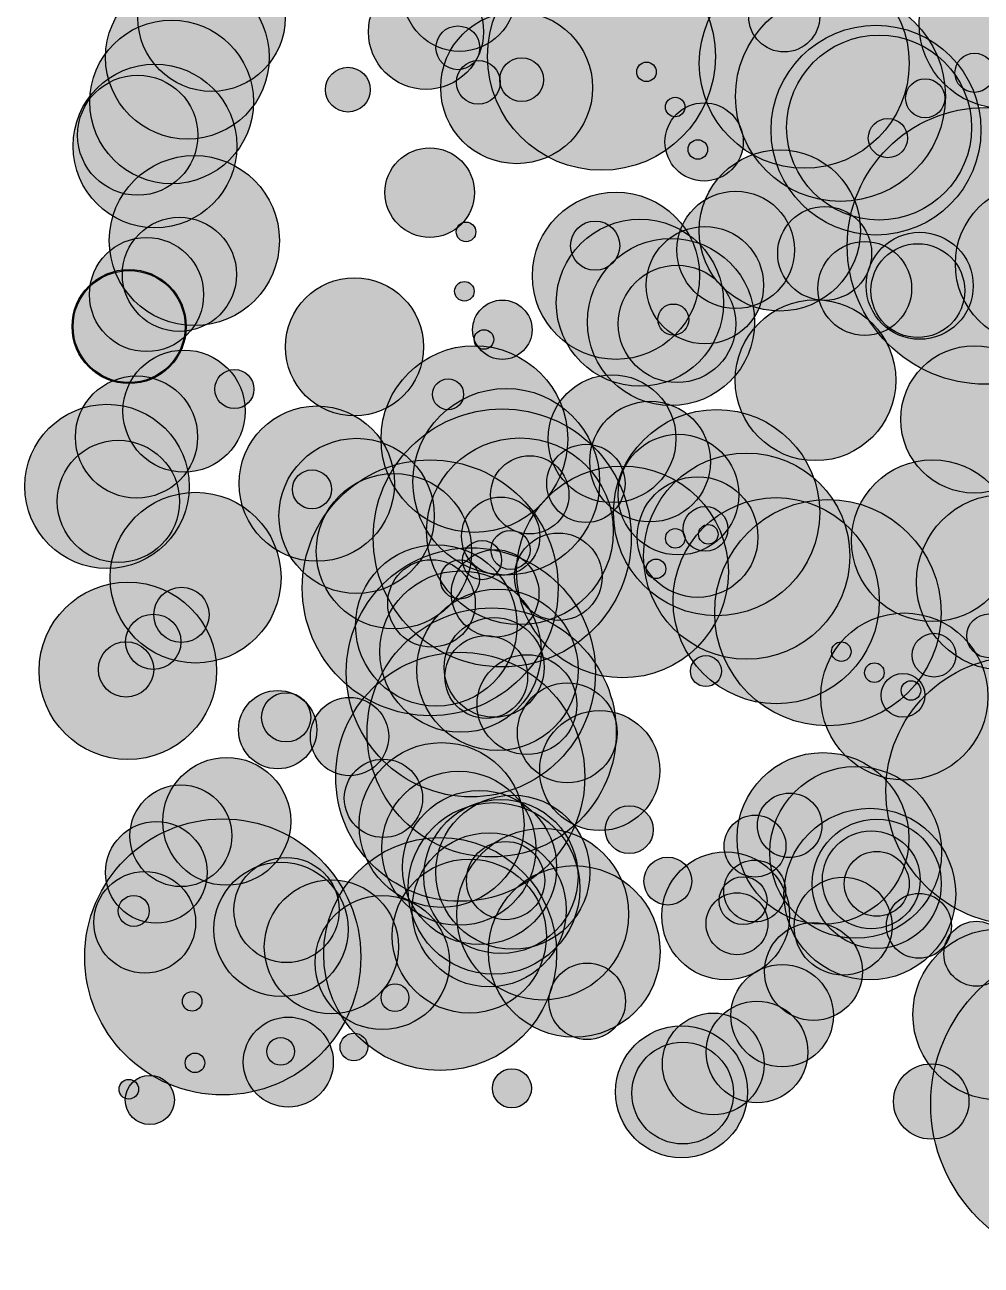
# Model space of a CAD drawing. Header units: metres. Extents: x -0.8 to 10.5, y -1 to 10.5.
# Drawn here: x -0.59 to 4.92, y -1.04 to 6.11 of the extents above; entities that cross this region are included whole.
import ezdxf

# ---------------------------------------------------------------- set-up
doc = ezdxf.new("R2010")
doc.units = ezdxf.units.M

msp = doc.modelspace()

# ---------------------------------------------------------------- hatches: boundary and pattern name
h = msp.add_hatch(color=7)
edge = h.paths.add_edge_path()
edge.add_ellipse((1.9155, 6.28), major_axis=(0, 0.3241), ratio=1, start_angle=0, end_angle=360)
h = msp.add_hatch(color=7)
edge = h.paths.add_edge_path()
edge.add_ellipse((2.7338, 5.9271), major_axis=(0, 0.657), ratio=1, start_angle=0, end_angle=360)
h = msp.add_hatch(color=7)
edge = h.paths.add_edge_path()
edge.add_ellipse((5.0558, 6.1158), major_axis=(0, 0.4904), ratio=1, start_angle=0, end_angle=360)
h = msp.add_hatch(color=7)
edge = h.paths.add_edge_path()
edge.add_ellipse((0.4862, 6.1496), major_axis=(0, 0.4248), ratio=1, start_angle=0, end_angle=360)
h = msp.add_hatch(color=7)
edge = h.paths.add_edge_path()
edge.add_ellipse((3.9031, 5.8868), major_axis=(0, 0.605), ratio=1, start_angle=0, end_angle=360)
h = msp.add_hatch(color=7)
edge = h.paths.add_edge_path()
edge.add_ellipse((0.3473, 5.922), major_axis=(0, 0.472), ratio=1, start_angle=0, end_angle=360)
h = msp.add_hatch(color=7)
edge = h.paths.add_edge_path()
edge.add_ellipse((1.7226, 6.0686), major_axis=(0, 0.3318), ratio=1, start_angle=0, end_angle=360)
h = msp.add_hatch(color=7)
edge = h.paths.add_edge_path()
edge.add_ellipse((4.1119, 5.6958), major_axis=(0, 0.605), ratio=1, start_angle=0, end_angle=360)
h = msp.add_hatch(color=7)
edge = h.paths.add_edge_path()
edge.add_ellipse((3.7876, 6.1574), major_axis=(0, 0.2048), ratio=1, start_angle=0, end_angle=360)
h = msp.add_hatch(color=7)
edge = h.paths.add_edge_path()
edge.add_ellipse((2.2452, 5.7461), major_axis=(0, 0.438), ratio=1, start_angle=0, end_angle=360)
h = msp.add_hatch(color=7)
edge = h.paths.add_edge_path()
edge.add_ellipse((0.2561, 5.6644), major_axis=(0, 0.472), ratio=1, start_angle=0, end_angle=360)
h = msp.add_hatch(color=7)
edge = h.paths.add_edge_path()
edge.add_ellipse((1.9063, 5.9765), major_axis=(0, 0.1262), ratio=1, start_angle=0, end_angle=360)
h = msp.add_hatch(color=7)
edge = h.paths.add_edge_path()
edge.add_ellipse((4.317, 5.5017), major_axis=(0, 0.605), ratio=1, start_angle=0, end_angle=360)
h = msp.add_hatch(color=7)
edge = h.paths.add_edge_path()
edge.add_ellipse((4.3345, 5.5166), major_axis=(0, 0.5332), ratio=1, start_angle=0, end_angle=360)
h = msp.add_hatch(color=7)
edge = h.paths.add_edge_path()
edge.add_ellipse((4.8848, 5.8324), major_axis=(0, 0.1128), ratio=1, start_angle=0, end_angle=360)
h = msp.add_hatch(color=7)
edge = h.paths.add_edge_path()
edge.add_ellipse((0.1597, 5.4101), major_axis=(0, 0.472), ratio=1, start_angle=0, end_angle=360)
h = msp.add_hatch(color=7)
edge = h.paths.add_edge_path()
edge.add_ellipse((2.0238, 5.7771), major_axis=(0, 0.1262), ratio=1, start_angle=0, end_angle=360)
h = msp.add_hatch(color=7)
edge = h.paths.add_edge_path()
edge.add_ellipse((2.2737, 5.7924), major_axis=(0, 0.1262), ratio=1, start_angle=0, end_angle=360)
h = msp.add_hatch(color=7)
edge = h.paths.add_edge_path()
edge.add_ellipse((2.9937, 5.8376), major_axis=(0, 0.0564), ratio=1, start_angle=0, end_angle=360)
h = msp.add_hatch(color=7)
edge = h.paths.add_edge_path()
edge.add_ellipse((0.0604, 5.4726), major_axis=(0, 0.3463), ratio=1, start_angle=0, end_angle=360)
h = msp.add_hatch(color=7)
edge = h.paths.add_edge_path()
edge.add_ellipse((1.2721, 5.735), major_axis=(0, 0.129), ratio=1, start_angle=0, end_angle=360)
h = msp.add_hatch(color=7)
edge = h.paths.add_edge_path()
edge.add_ellipse((4.6005, 5.6855), major_axis=(0, 0.1128), ratio=1, start_angle=0, end_angle=360)
h = msp.add_hatch(color=7)
edge = h.paths.add_edge_path()
edge.add_ellipse((3.3258, 5.4335), major_axis=(0, 0.2255), ratio=1, start_angle=0, end_angle=360)
h = msp.add_hatch(color=7)
edge = h.paths.add_edge_path()
edge.add_ellipse((3.1592, 5.6349), major_axis=(0, 0.0564), ratio=1, start_angle=0, end_angle=360)
h = msp.add_hatch(color=7)
edge = h.paths.add_edge_path()
edge.add_ellipse((4.9488, 4.8343), major_axis=(0, 0.7979), ratio=1, start_angle=0, end_angle=360)
h = msp.add_hatch(color=7)
edge = h.paths.add_edge_path()
edge.add_ellipse((4.3852, 5.4554), major_axis=(0, 0.1128), ratio=1, start_angle=0, end_angle=360)
h = msp.add_hatch(color=7)
edge = h.paths.add_edge_path()
edge.add_ellipse((3.2896, 5.3902), major_axis=(0, 0.0564), ratio=1, start_angle=0, end_angle=360)
h = msp.add_hatch(color=7)
edge = h.paths.add_edge_path()
edge.add_ellipse((1.744, 5.1413), major_axis=(0, 0.2581), ratio=1, start_angle=0, end_angle=360)
h = msp.add_hatch(color=7)
edge = h.paths.add_edge_path()
edge.add_ellipse((3.7621, 4.923), major_axis=(0, 0.4646), ratio=1, start_angle=0, end_angle=360)
h = msp.add_hatch(color=7)
edge = h.paths.add_edge_path()
edge.add_ellipse((0.3872, 4.8649), major_axis=(0, 0.4904), ratio=1, start_angle=0, end_angle=360)
h = msp.add_hatch(color=7)
edge = h.paths.add_edge_path()
edge.add_ellipse((5.2362, 4.73), major_axis=(0, 0.4618), ratio=1, start_angle=0, end_angle=360)
h = msp.add_hatch(color=7)
edge = h.paths.add_edge_path()
edge.add_ellipse((2.818, 4.6616), major_axis=(0, 0.482), ratio=1, start_angle=0, end_angle=360)
h = msp.add_hatch(color=7)
edge = h.paths.add_edge_path()
edge.add_ellipse((3.5078, 4.8113), major_axis=(0, 0.3385), ratio=1, start_angle=0, end_angle=360)
h = msp.add_hatch(color=7)
edge = h.paths.add_edge_path()
edge.add_ellipse((4.0208, 4.7907), major_axis=(0, 0.2706), ratio=1, start_angle=0, end_angle=360)
h = msp.add_hatch(color=7)
edge = h.paths.add_edge_path()
edge.add_ellipse((0.3011, 4.6699), major_axis=(0, 0.329), ratio=1, start_angle=0, end_angle=360)
h = msp.add_hatch(color=7)
edge = h.paths.add_edge_path()
edge.add_ellipse((1.9535, 4.9148), major_axis=(0, 0.0564), ratio=1, start_angle=0, end_angle=360)
h = msp.add_hatch(color=7)
edge = h.paths.add_edge_path()
edge.add_ellipse((2.9557, 4.5063), major_axis=(0, 0.482), ratio=1, start_angle=0, end_angle=360)
h = msp.add_hatch(color=7)
edge = h.paths.add_edge_path()
edge.add_ellipse((2.6979, 4.8354), major_axis=(0, 0.142), ratio=1, start_angle=0, end_angle=360)
h = msp.add_hatch(color=7)
edge = h.paths.add_edge_path()
edge.add_ellipse((3.3305, 4.6075), major_axis=(0, 0.3385), ratio=1, start_angle=0, end_angle=360)
h = msp.add_hatch(color=7)
edge = h.paths.add_edge_path()
edge.add_ellipse((0.1113, 4.5535), major_axis=(0, 0.329), ratio=1, start_angle=0, end_angle=360)
h = msp.add_hatch(color=7)
edge = h.paths.add_edge_path()
edge.add_ellipse((3.1351, 4.3952), major_axis=(0, 0.482), ratio=1, start_angle=0, end_angle=360)
h = msp.add_hatch(color=7)
edge = h.paths.add_edge_path()
edge.add_ellipse((4.5689, 4.6039), major_axis=(0, 0.3085), ratio=1, start_angle=0, end_angle=360)
h = msp.add_hatch(color=7)
edge = h.paths.add_edge_path()
edge.add_ellipse((4.2518, 4.5886), major_axis=(0, 0.2706), ratio=1, start_angle=0, end_angle=360)
h = msp.add_hatch(color=7)
edge = h.paths.add_edge_path()
edge.add_ellipse((4.558, 4.5762), major_axis=(0, 0.2706), ratio=1, start_angle=0, end_angle=360)
h = msp.add_hatch(color=7)
edge = h.paths.add_edge_path()
edge.add_ellipse((3.1698, 4.3841), major_axis=(0, 0.3385), ratio=1, start_angle=0, end_angle=360)
h = msp.add_hatch(color=7)
edge = h.paths.add_edge_path()
edge.add_ellipse((0.0111, 4.3692), major_axis=(0, 0.329), ratio=1, start_angle=0, end_angle=360)
h = msp.add_hatch(color=7)
edge = h.paths.add_edge_path()
edge.add_ellipse((0.0112, 4.3691), major_axis=(0, 0.3229), ratio=1, start_angle=0, end_angle=360)
h = msp.add_hatch(color=7)
edge = h.paths.add_edge_path()
edge.add_ellipse((1.31, 4.2517), major_axis=(0, 0.398), ratio=1, start_angle=0, end_angle=360)
h = msp.add_hatch(color=7)
edge = h.paths.add_edge_path()
edge.add_ellipse((1.944, 4.5724), major_axis=(0, 0.0564), ratio=1, start_angle=0, end_angle=360)
h = msp.add_hatch(color=7)
edge = h.paths.add_edge_path()
edge.add_ellipse((2.1627, 4.3508), major_axis=(0, 0.1711), ratio=1, start_angle=0, end_angle=360)
h = msp.add_hatch(color=7)
edge = h.paths.add_edge_path()
edge.add_ellipse((3.9682, 4.0592), major_axis=(0, 0.4635), ratio=1, start_angle=0, end_angle=360)
h = msp.add_hatch(color=7)
edge = h.paths.add_edge_path()
edge.add_ellipse((3.1485, 4.4095), major_axis=(0, 0.0895), ratio=1, start_angle=0, end_angle=360)
h = msp.add_hatch(color=7)
edge = h.paths.add_edge_path()
edge.add_ellipse((2.0566, 4.2946), major_axis=(0, 0.0564), ratio=1, start_angle=0, end_angle=360)
h = msp.add_hatch(color=7)
edge = h.paths.add_edge_path()
edge.add_ellipse((0.3276, 3.8812), major_axis=(0, 0.3523), ratio=1, start_angle=0, end_angle=360)
h = msp.add_hatch(color=7)
edge = h.paths.add_edge_path()
edge.add_ellipse((2.0017, 3.7201), major_axis=(0, 0.5382), ratio=1, start_angle=0, end_angle=360)
h = msp.add_hatch(color=7)
edge = h.paths.add_edge_path()
edge.add_ellipse((4.8844, 3.8336), major_axis=(0, 0.4248), ratio=1, start_angle=0, end_angle=360)
h = msp.add_hatch(color=7)
edge = h.paths.add_edge_path()
edge.add_ellipse((0.0537, 3.732), major_axis=(0, 0.3523), ratio=1, start_angle=0, end_angle=360)
h = msp.add_hatch(color=7)
edge = h.paths.add_edge_path()
edge.add_ellipse((0.6182, 4.0083), major_axis=(0, 0.1127), ratio=1, start_angle=0, end_angle=360)
h = msp.add_hatch(color=7)
edge = h.paths.add_edge_path()
edge.add_ellipse((2.795, 3.7222), major_axis=(0, 0.3687), ratio=1, start_angle=0, end_angle=360)
h = msp.add_hatch(color=7)
edge = h.paths.add_edge_path()
edge.add_ellipse((2.1851, 3.4739), major_axis=(0, 0.5382), ratio=1, start_angle=0, end_angle=360)
h = msp.add_hatch(color=7)
edge = h.paths.add_edge_path()
edge.add_ellipse((1.8498, 3.9781), major_axis=(0, 0.0895), ratio=1, start_angle=0, end_angle=360)
h = msp.add_hatch(color=7)
edge = h.paths.add_edge_path()
edge.add_ellipse((3.0143, 3.59), major_axis=(0, 0.3478), ratio=1, start_angle=0, end_angle=360)
h = msp.add_hatch(color=7)
edge = h.paths.add_edge_path()
edge.add_ellipse((-0.1165, 3.4473), major_axis=(0, 0.4736), ratio=1, start_angle=0, end_angle=360)
h = msp.add_hatch(color=7)
edge = h.paths.add_edge_path()
edge.add_ellipse((1.093, 3.4632), major_axis=(0, 0.4478), ratio=1, start_angle=0, end_angle=360)
h = msp.add_hatch(color=7)
edge = h.paths.add_edge_path()
edge.add_ellipse((2.1621, 3.1499), major_axis=(0, 0.744), ratio=1, start_angle=0, end_angle=360)
h = msp.add_hatch(color=7)
edge = h.paths.add_edge_path()
edge.add_ellipse((3.3982, 3.2962), major_axis=(0, 0.5944), ratio=1, start_angle=0, end_angle=360)
h = msp.add_hatch(color=7)
edge = h.paths.add_edge_path()
edge.add_ellipse((1.3226, 3.277), major_axis=(0, 0.4478), ratio=1, start_angle=0, end_angle=360)
h = msp.add_hatch(color=7)
edge = h.paths.add_edge_path()
edge.add_ellipse((2.2638, 3.1883), major_axis=(0, 0.5382), ratio=1, start_angle=0, end_angle=360)
h = msp.add_hatch(color=7)
edge = h.paths.add_edge_path()
edge.add_ellipse((3.1778, 3.3999), major_axis=(0, 0.3478), ratio=1, start_angle=0, end_angle=360)
h = msp.add_hatch(color=7)
edge = h.paths.add_edge_path()
edge.add_ellipse((-0.0507, 3.361), major_axis=(0, 0.3523), ratio=1, start_angle=0, end_angle=360)
h = msp.add_hatch(color=7)
edge = h.paths.add_edge_path()
edge.add_ellipse((2.6445, 3.4646), major_axis=(0, 0.2257), ratio=1, start_angle=0, end_angle=360)
h = msp.add_hatch(color=7)
edge = h.paths.add_edge_path()
edge.add_ellipse((1.7468, 2.8623), major_axis=(0, 0.7376), ratio=1, start_angle=0, end_angle=360)
h = msp.add_hatch(color=7)
edge = h.paths.add_edge_path()
edge.add_ellipse((2.3206, 3.3987), major_axis=(0, 0.2257), ratio=1, start_angle=0, end_angle=360)
h = msp.add_hatch(color=7)
edge = h.paths.add_edge_path()
edge.add_ellipse((3.5716, 3.0448), major_axis=(0, 0.5944), ratio=1, start_angle=0, end_angle=360)
h = msp.add_hatch(color=7)
edge = h.paths.add_edge_path()
edge.add_ellipse((4.6426, 3.1344), major_axis=(0, 0.4668), ratio=1, start_angle=0, end_angle=360)
h = msp.add_hatch(color=7)
edge = h.paths.add_edge_path()
edge.add_ellipse((1.0654, 3.4302), major_axis=(0, 0.1127), ratio=1, start_angle=0, end_angle=360)
h = msp.add_hatch(color=7)
edge = h.paths.add_edge_path()
edge.add_ellipse((1.538, 3.0736), major_axis=(0, 0.4478), ratio=1, start_angle=0, end_angle=360)
h = msp.add_hatch(color=7)
edge = h.paths.add_edge_path()
edge.add_ellipse((2.8554, 2.9537), major_axis=(0, 0.6105), ratio=1, start_angle=0, end_angle=360)
h = msp.add_hatch(color=7)
edge = h.paths.add_edge_path()
edge.add_ellipse((3.2885, 3.1552), major_axis=(0, 0.3478), ratio=1, start_angle=0, end_angle=360)
h = msp.add_hatch(color=7)
edge = h.paths.add_edge_path()
edge.add_ellipse((0.3943, 2.921), major_axis=(0, 0.4924), ratio=1, start_angle=0, end_angle=360)
h = msp.add_hatch(color=7)
edge = h.paths.add_edge_path()
edge.add_ellipse((2.1532, 3.1597), major_axis=(0, 0.2257), ratio=1, start_angle=0, end_angle=360)
h = msp.add_hatch(color=7)
edge = h.paths.add_edge_path()
edge.add_ellipse((3.7415, 2.7882), major_axis=(0, 0.5944), ratio=1, start_angle=0, end_angle=360)
h = msp.add_hatch(color=7)
edge = h.paths.add_edge_path()
edge.add_ellipse((4.0395, 2.7189), major_axis=(0, 0.6526), ratio=1, start_angle=0, end_angle=360)
h = msp.add_hatch(color=7)
edge = h.paths.add_edge_path()
edge.add_ellipse((5.0576, 2.8942), major_axis=(0, 0.5076), ratio=1, start_angle=0, end_angle=360)
h = msp.add_hatch(color=7)
edge = h.paths.add_edge_path()
edge.add_ellipse((3.3338, 3.2021), major_axis=(0, 0.129), ratio=1, start_angle=0, end_angle=360)
h = msp.add_hatch(color=7)
edge = h.paths.add_edge_path()
edge.add_ellipse((3.35, 3.1708), major_axis=(0, 0.0564), ratio=1, start_angle=0, end_angle=360)
h = msp.add_hatch(color=7)
edge = h.paths.add_edge_path()
edge.add_ellipse((2.2099, 3.0808), major_axis=(0, 0.1128), ratio=1, start_angle=0, end_angle=360)
h = msp.add_hatch(color=7)
edge = h.paths.add_edge_path()
edge.add_ellipse((2.4856, 2.9261), major_axis=(0, 0.2523), ratio=1, start_angle=0, end_angle=360)
h = msp.add_hatch(color=7)
edge = h.paths.add_edge_path()
edge.add_ellipse((3.1597, 3.1476), major_axis=(0, 0.0564), ratio=1, start_angle=0, end_angle=360)
h = msp.add_hatch(color=7)
edge = h.paths.add_edge_path()
edge.add_ellipse((1.9813, 2.375), major_axis=(0, 0.7181), ratio=1, start_angle=0, end_angle=360)
h = msp.add_hatch(color=7)
edge = h.paths.add_edge_path()
edge.add_ellipse((1.7821, 2.6455), major_axis=(0, 0.4652), ratio=1, start_angle=0, end_angle=360)
h = msp.add_hatch(color=7)
edge = h.paths.add_edge_path()
edge.add_ellipse((2.1215, 2.8299), major_axis=(0, 0.2523), ratio=1, start_angle=0, end_angle=360)
h = msp.add_hatch(color=7)
edge = h.paths.add_edge_path()
edge.add_ellipse((2.0458, 3.0221), major_axis=(0, 0.1128), ratio=1, start_angle=0, end_angle=360)
h = msp.add_hatch(color=7)
edge = h.paths.add_edge_path()
edge.add_ellipse((1.7542, 2.7724), major_axis=(0, 0.2523), ratio=1, start_angle=0, end_angle=360)
h = msp.add_hatch(color=7)
edge = h.paths.add_edge_path()
edge.add_ellipse((1.9181, 2.9106), major_axis=(0, 0.1128), ratio=1, start_angle=0, end_angle=360)
h = msp.add_hatch(color=7)
edge = h.paths.add_edge_path()
edge.add_ellipse((3.0485, 2.9717), major_axis=(0, 0.0564), ratio=1, start_angle=0, end_angle=360)
h = msp.add_hatch(color=7)
edge = h.paths.add_edge_path()
edge.add_ellipse((1.9219, 2.4943), major_axis=(0, 0.4652), ratio=1, start_angle=0, end_angle=360)
h = msp.add_hatch(color=7)
edge = h.paths.add_edge_path()
edge.add_ellipse((0.0041, 2.3839), major_axis=(0, 0.5116), ratio=1, start_angle=0, end_angle=360)
h = msp.add_hatch(color=7)
edge = h.paths.add_edge_path()
edge.add_ellipse((0.3129, 2.7066), major_axis=(0, 0.1596), ratio=1, start_angle=0, end_angle=360)
h = msp.add_hatch(color=7)
edge = h.paths.add_edge_path()
edge.add_ellipse((2.1349, 2.3892), major_axis=(0, 0.4652), ratio=1, start_angle=0, end_angle=360)
h = msp.add_hatch(color=7)
edge = h.paths.add_edge_path()
edge.add_ellipse((2.1013, 2.0285), major_axis=(0, 0.7181), ratio=1, start_angle=0, end_angle=360)
h = msp.add_hatch(color=7)
edge = h.paths.add_edge_path()
edge.add_ellipse((0.1504, 2.5512), major_axis=(0, 0.1596), ratio=1, start_angle=0, end_angle=360)
h = msp.add_hatch(color=7)
edge = h.paths.add_edge_path()
edge.add_ellipse((2.1153, 2.4035), major_axis=(0, 0.2877), ratio=1, start_angle=0, end_angle=360)
h = msp.add_hatch(color=7)
edge = h.paths.add_edge_path()
edge.add_ellipse((4.4804, 2.2356), major_axis=(0, 0.4816), ratio=1, start_angle=0, end_angle=360)
h = msp.add_hatch(color=7)
edge = h.paths.add_edge_path()
edge.add_ellipse((4.967, 2.5855), major_axis=(0, 0.1262), ratio=1, start_angle=0, end_angle=360)
h = msp.add_hatch(color=7)
edge = h.paths.add_edge_path()
edge.add_ellipse((2.0699, 2.3484), major_axis=(0, 0.2387), ratio=1, start_angle=0, end_angle=360)
h = msp.add_hatch(color=7)
edge = h.paths.add_edge_path()
edge.add_ellipse((4.6515, 2.4739), major_axis=(0, 0.1262), ratio=1, start_angle=0, end_angle=360)
h = msp.add_hatch(color=7)
edge = h.paths.add_edge_path()
edge.add_ellipse((-0.0067, 2.3917), major_axis=(0, 0.1596), ratio=1, start_angle=0, end_angle=360)
h = msp.add_hatch(color=7)
edge = h.paths.add_edge_path()
edge.add_ellipse((4.1169, 2.4943), major_axis=(0, 0.0564), ratio=1, start_angle=0, end_angle=360)
h = msp.add_hatch(color=7)
edge = h.paths.add_edge_path()
edge.add_ellipse((1.9201, 1.7727), major_axis=(0, 0.7181), ratio=1, start_angle=0, end_angle=360)
h = msp.add_hatch(color=7)
edge = h.paths.add_edge_path()
edge.add_ellipse((2.3047, 2.1888), major_axis=(0, 0.2877), ratio=1, start_angle=0, end_angle=360)
h = msp.add_hatch(color=7)
edge = h.paths.add_edge_path()
edge.add_ellipse((3.3361, 2.3821), major_axis=(0, 0.0895), ratio=1, start_angle=0, end_angle=360)
h = msp.add_hatch(color=7)
edge = h.paths.add_edge_path()
edge.add_ellipse((5.1479, 1.693), major_axis=(0, 0.7744), ratio=1, start_angle=0, end_angle=360)
h = msp.add_hatch(color=7)
edge = h.paths.add_edge_path()
edge.add_ellipse((4.3076, 2.3731), major_axis=(0, 0.0564), ratio=1, start_angle=0, end_angle=360)
h = msp.add_hatch(color=7)
edge = h.paths.add_edge_path()
edge.add_ellipse((4.4723, 2.2428), major_axis=(0, 0.1262), ratio=1, start_angle=0, end_angle=360)
h = msp.add_hatch(color=7)
edge = h.paths.add_edge_path()
edge.add_ellipse((2.5369, 2.0262), major_axis=(0, 0.2877), ratio=1, start_angle=0, end_angle=360)
h = msp.add_hatch(color=7)
edge = h.paths.add_edge_path()
edge.add_ellipse((4.5183, 2.2702), major_axis=(0, 0.0564), ratio=1, start_angle=0, end_angle=360)
h = msp.add_hatch(color=7)
edge = h.paths.add_edge_path()
edge.add_ellipse((0.8674, 2.0444), major_axis=(0, 0.2257), ratio=1, start_angle=0, end_angle=360)
h = msp.add_hatch(color=7)
edge = h.paths.add_edge_path()
edge.add_ellipse((0.9166, 2.1155), major_axis=(0, 0.142), ratio=1, start_angle=0, end_angle=360)
h = msp.add_hatch(color=7)
edge = h.paths.add_edge_path()
edge.add_ellipse((1.2818, 2.0046), major_axis=(0, 0.2257), ratio=1, start_angle=0, end_angle=360)
h = msp.add_hatch(color=7)
edge = h.paths.add_edge_path()
edge.add_ellipse((2.7242, 1.8089), major_axis=(0, 0.3463), ratio=1, start_angle=0, end_angle=360)
h = msp.add_hatch(color=7)
edge = h.paths.add_edge_path()
edge.add_ellipse((1.8126, 1.4947), major_axis=(0, 0.475), ratio=1, start_angle=0, end_angle=360)
h = msp.add_hatch(color=7)
edge = h.paths.add_edge_path()
edge.add_ellipse((0.5738, 1.5155), major_axis=(0, 0.3687), ratio=1, start_angle=0, end_angle=360)
h = msp.add_hatch(color=7)
edge = h.paths.add_edge_path()
edge.add_ellipse((1.4771, 1.6485), major_axis=(0, 0.2257), ratio=1, start_angle=0, end_angle=360)
h = msp.add_hatch(color=7)
edge = h.paths.add_edge_path()
edge.add_ellipse((4.0111, 1.4173), major_axis=(0, 0.4951), ratio=1, start_angle=0, end_angle=360)
h = msp.add_hatch(color=7)
edge = h.paths.add_edge_path()
edge.add_ellipse((1.9118, 1.3605), major_axis=(0, 0.4442), ratio=1, start_angle=0, end_angle=360)
h = msp.add_hatch(color=7)
edge = h.paths.add_edge_path()
edge.add_ellipse((4.2, 1.3369), major_axis=(0, 0.4951), ratio=1, start_angle=0, end_angle=360)
h = msp.add_hatch(color=7)
edge = h.paths.add_edge_path()
edge.add_ellipse((0.3093, 1.4325), major_axis=(0, 0.2932), ratio=1, start_angle=0, end_angle=360)
h = msp.add_hatch(color=7)
edge = h.paths.add_edge_path()
edge.add_ellipse((2.0311, 1.2495), major_axis=(0, 0.4442), ratio=1, start_angle=0, end_angle=360)
h = msp.add_hatch(color=7)
edge = h.paths.add_edge_path()
edge.add_ellipse((2.2231, 1.2222), major_axis=(0, 0.4442), ratio=1, start_angle=0, end_angle=360)
h = msp.add_hatch(color=7)
edge = h.paths.add_edge_path()
edge.add_ellipse((3.8189, 1.4928), major_axis=(0, 0.1861), ratio=1, start_angle=0, end_angle=360)
h = msp.add_hatch(color=7)
edge = h.paths.add_edge_path()
edge.add_ellipse((2.1141, 1.1287), major_axis=(0, 0.4951), ratio=1, start_angle=0, end_angle=360)
h = msp.add_hatch(color=7)
edge = h.paths.add_edge_path()
edge.add_ellipse((2.1548, 1.1979), major_axis=(0, 0.4442), ratio=1, start_angle=0, end_angle=360)
h = msp.add_hatch(color=7)
edge = h.paths.add_edge_path()
edge.add_ellipse((2.8946, 1.4676), major_axis=(0, 0.1382), ratio=1, start_angle=0, end_angle=360)
h = msp.add_hatch(color=7)
edge = h.paths.add_edge_path()
edge.add_ellipse((4.2813, 1.0961), major_axis=(0, 0.4951), ratio=1, start_angle=0, end_angle=360)
h = msp.add_hatch(color=7)
edge = h.paths.add_edge_path()
edge.add_ellipse((0.551, 0.7337), major_axis=(0, 0.7959), ratio=1, start_angle=0, end_angle=360)
h = msp.add_hatch(color=7)
edge = h.paths.add_edge_path()
edge.add_ellipse((0.1679, 1.2216), major_axis=(0, 0.2932), ratio=1, start_angle=0, end_angle=360)
h = msp.add_hatch(color=7)
edge = h.paths.add_edge_path()
edge.add_ellipse((3.6194, 1.3731), major_axis=(0, 0.1784), ratio=1, start_angle=0, end_angle=360)
h = msp.add_hatch(color=7)
edge = h.paths.add_edge_path()
edge.add_ellipse((4.3212, 1.1556), major_axis=(0, 0.3722), ratio=1, start_angle=0, end_angle=360)
h = msp.add_hatch(color=7)
edge = h.paths.add_edge_path()
edge.add_ellipse((2.0867, 1.0055), major_axis=(0, 0.4442), ratio=1, start_angle=0, end_angle=360)
h = msp.add_hatch(color=7)
edge = h.paths.add_edge_path()
edge.add_ellipse((2.3951, 0.9806), major_axis=(0, 0.4951), ratio=1, start_angle=0, end_angle=360)
h = msp.add_hatch(color=7)
edge = h.paths.add_edge_path()
edge.add_ellipse((4.2898, 1.1781), major_axis=(0, 0.2821), ratio=1, start_angle=0, end_angle=360)
h = msp.add_hatch(color=7)
edge = h.paths.add_edge_path()
edge.add_ellipse((1.8043, 0.7507), major_axis=(0, 0.6714), ratio=1, start_angle=0, end_angle=360)
h = msp.add_hatch(color=7)
edge = h.paths.add_edge_path()
edge.add_ellipse((2.1814, 1.1742), major_axis=(0, 0.2255), ratio=1, start_angle=0, end_angle=360)
h = msp.add_hatch(color=7)
edge = h.paths.add_edge_path()
edge.add_ellipse((0.9187, 1.0043), major_axis=(0, 0.3034), ratio=1, start_angle=0, end_angle=360)
h = msp.add_hatch(color=7)
edge = h.paths.add_edge_path()
edge.add_ellipse((1.9721, 0.8544), major_axis=(0, 0.4442), ratio=1, start_angle=0, end_angle=360)
h = msp.add_hatch(color=7)
edge = h.paths.add_edge_path()
edge.add_ellipse((3.1167, 1.1711), major_axis=(0, 0.1382), ratio=1, start_angle=0, end_angle=360)
h = msp.add_hatch(color=7)
edge = h.paths.add_edge_path()
edge.add_ellipse((3.4503, 0.9712), major_axis=(0, 0.3687), ratio=1, start_angle=0, end_angle=360)
h = msp.add_hatch(color=7)
edge = h.paths.add_edge_path()
edge.add_ellipse((3.6173, 1.1139), major_axis=(0, 0.1784), ratio=1, start_angle=0, end_angle=360)
h = msp.add_hatch(color=7)
edge = h.paths.add_edge_path()
edge.add_ellipse((4.3212, 1.1556), major_axis=(0, 0.1871), ratio=1, start_angle=0, end_angle=360)
h = msp.add_hatch(color=7)
edge = h.paths.add_edge_path()
edge.add_ellipse((0.1014, 0.9331), major_axis=(0, 0.2932), ratio=1, start_angle=0, end_angle=360)
h = msp.add_hatch(color=7)
edge = h.paths.add_edge_path()
edge.add_ellipse((0.8868, 0.8929), major_axis=(0, 0.3868), ratio=1, start_angle=0, end_angle=360)
h = msp.add_hatch(color=7)
edge = h.paths.add_edge_path()
edge.add_ellipse((2.5771, 0.7655), major_axis=(0, 0.4951), ratio=1, start_angle=0, end_angle=360)
h = msp.add_hatch(color=7)
edge = h.paths.add_edge_path()
edge.add_ellipse((1.1773, 0.7921), major_axis=(0, 0.3868), ratio=1, start_angle=0, end_angle=360)
h = msp.add_hatch(color=7)
edge = h.paths.add_edge_path()
edge.add_ellipse((3.5507, 1.0583), major_axis=(0, 0.1382), ratio=1, start_angle=0, end_angle=360)
h = msp.add_hatch(color=7)
edge = h.paths.add_edge_path()
edge.add_ellipse((4.1271, 0.9109), major_axis=(0, 0.2821), ratio=1, start_angle=0, end_angle=360)
h = msp.add_hatch(color=7)
edge = h.paths.add_edge_path()
edge.add_ellipse((0.0378, 0.9991), major_axis=(0, 0.0895), ratio=1, start_angle=0, end_angle=360)
h = msp.add_hatch(color=7)
edge = h.paths.add_edge_path()
edge.add_ellipse((1.4708, 0.7013), major_axis=(0, 0.3868), ratio=1, start_angle=0, end_angle=360)
h = msp.add_hatch(color=7)
edge = h.paths.add_edge_path()
edge.add_ellipse((3.5153, 0.9253), major_axis=(0, 0.1784), ratio=1, start_angle=0, end_angle=360)
h = msp.add_hatch(color=7)
edge = h.paths.add_edge_path()
edge.add_ellipse((4.5643, 0.9131), major_axis=(0, 0.1871), ratio=1, start_angle=0, end_angle=360)
h = msp.add_hatch(color=7)
edge = h.paths.add_edge_path()
edge.add_ellipse((3.9564, 0.6496), major_axis=(0, 0.2821), ratio=1, start_angle=0, end_angle=360)
h = msp.add_hatch(color=7)
edge = h.paths.add_edge_path()
edge.add_ellipse((4.8952, 0.7524), major_axis=(0, 0.1871), ratio=1, start_angle=0, end_angle=360)
h = msp.add_hatch(color=7)
edge = h.paths.add_edge_path()
edge.add_ellipse((5.0221, 0.4019), major_axis=(0, 0.4924), ratio=1, start_angle=0, end_angle=360)
h = msp.add_hatch(color=7)
edge = h.paths.add_edge_path()
edge.add_ellipse((5.5603, -0.1154), major_axis=(0, 0.928), ratio=1, start_angle=0, end_angle=360)
h = msp.add_hatch(color=7)
edge = h.paths.add_edge_path()
edge.add_ellipse((2.6521, 0.4781), major_axis=(0, 0.2207), ratio=1, start_angle=0, end_angle=360)
h = msp.add_hatch(color=7)
edge = h.paths.add_edge_path()
edge.add_ellipse((3.7757, 0.3953), major_axis=(0, 0.2954), ratio=1, start_angle=0, end_angle=360)
h = msp.add_hatch(color=7)
edge = h.paths.add_edge_path()
edge.add_ellipse((1.5436, 0.4992), major_axis=(0, 0.0798), ratio=1, start_angle=0, end_angle=360)
h = msp.add_hatch(color=7)
edge = h.paths.add_edge_path()
edge.add_ellipse((0.3743, 0.4775), major_axis=(0, 0.0564), ratio=1, start_angle=0, end_angle=360)
h = msp.add_hatch(color=7)
edge = h.paths.add_edge_path()
edge.add_ellipse((3.6308, 0.1853), major_axis=(0, 0.2932), ratio=1, start_angle=0, end_angle=360)
h = msp.add_hatch(color=7)
edge = h.paths.add_edge_path()
edge.add_ellipse((0.9287, 0.1277), major_axis=(0, 0.2593), ratio=1, start_angle=0, end_angle=360)
h = msp.add_hatch(color=7)
edge = h.paths.add_edge_path()
edge.add_ellipse((3.3783, 0.1171), major_axis=(0, 0.2932), ratio=1, start_angle=0, end_angle=360)
h = msp.add_hatch(color=7)
edge = h.paths.add_edge_path()
edge.add_ellipse((1.3067, 0.2142), major_axis=(0, 0.0798), ratio=1, start_angle=0, end_angle=360)
h = msp.add_hatch(color=7)
edge = h.paths.add_edge_path()
edge.add_ellipse((3.1962, -0.0439), major_axis=(0, 0.3806), ratio=1, start_angle=0, end_angle=360)
h = msp.add_hatch(color=7)
edge = h.paths.add_edge_path()
edge.add_ellipse((0.885, 0.189), major_axis=(0, 0.0798), ratio=1, start_angle=0, end_angle=360)
h = msp.add_hatch(color=7)
edge = h.paths.add_edge_path()
edge.add_ellipse((3.202, -0.0515), major_axis=(0, 0.2932), ratio=1, start_angle=0, end_angle=360)
h = msp.add_hatch(color=7)
edge = h.paths.add_edge_path()
edge.add_ellipse((0.3904, 0.123), major_axis=(0, 0.0564), ratio=1, start_angle=0, end_angle=360)
h = msp.add_hatch(color=7)
edge = h.paths.add_edge_path()
edge.add_ellipse((2.2178, -0.0238), major_axis=(0, 0.1127), ratio=1, start_angle=0, end_angle=360)
h = msp.add_hatch(color=7)
edge = h.paths.add_edge_path()
edge.add_ellipse((4.635, -0.0998), major_axis=(0, 0.2173), ratio=1, start_angle=0, end_angle=360)
h = msp.add_hatch(color=7)
edge = h.paths.add_edge_path()
edge.add_ellipse((0.0092, -0.029), major_axis=(0, 0.0564), ratio=1, start_angle=0, end_angle=360)
h = msp.add_hatch(color=7)
edge = h.paths.add_edge_path()
edge.add_ellipse((0.1306, -0.0909), major_axis=(0, 0.142), ratio=1, start_angle=0, end_angle=360)

# ---------------------------------------------------------------- linework, layer by layer
for centre, radius in [((1.9155, 6.28), 0.3241), ((2.7338, 5.9271), 0.657), ((5.0558, 6.1158), 0.4904), ((0.4862, 6.1496), 0.4248), ((3.9031, 5.8868), 0.605), ((0.3473, 5.922), 0.472), ((1.7226, 6.0686), 0.3318), ((4.1119, 5.6958), 0.605), ((3.7876, 6.1574), 0.2048), ((2.2452, 5.7461), 0.438), ((0.2561, 5.6644), 0.472), ((1.9063, 5.9765), 0.1262), ((4.317, 5.5017), 0.605), ((4.3345, 5.5166), 0.5332), ((4.8848, 5.8324), 0.1128), ((0.1597, 5.4101), 0.472), ((2.0238, 5.7771), 0.1262), ((2.2737, 5.7924), 0.1262), ((2.9937, 5.8376), 0.0564), ((0.0604, 5.4726), 0.3463), ((1.2721, 5.735), 0.129), ((4.6005, 5.6855), 0.1128), ((3.3258, 5.4335), 0.2255), ((3.1592, 5.6349), 0.0564), ((4.9488, 4.8343), 0.7979), ((4.3852, 5.4554), 0.1128), ((3.2896, 5.3902), 0.0564), ((1.744, 5.1413), 0.2581), ((3.7621, 4.923), 0.4646), ((0.3872, 4.8649), 0.4904), ((5.2362, 4.73), 0.4618), ((2.818, 4.6616), 0.482), ((3.5078, 4.8113), 0.3385), ((4.0208, 4.7907), 0.2706), ((0.3011, 4.6699), 0.329), ((1.9535, 4.9148), 0.0564), ((2.9557, 4.5063), 0.482), ((2.6979, 4.8354), 0.142), ((3.3305, 4.6075), 0.3385), ((0.1113, 4.5535), 0.329), ((3.1351, 4.3952), 0.482), ((4.5689, 4.6039), 0.3085), ((4.2518, 4.5886), 0.2706), ((4.558, 4.5762), 0.2706), ((3.1698, 4.3841), 0.3385), ((0.0111, 4.3692), 0.329), ((0.0112, 4.3691), 0.3229), ((1.31, 4.2517), 0.398), ((1.944, 4.5724), 0.0564), ((2.1627, 4.3508), 0.1711), ((3.9682, 4.0592), 0.4635), ((3.1485, 4.4095), 0.0895), ((2.0566, 4.2946), 0.0564), ((0.3276, 3.8812), 0.3523), ((2.0017, 3.7201), 0.5382), ((4.8844, 3.8336), 0.4248), ((0.0537, 3.732), 0.3523), ((0.6182, 4.0083), 0.1127), ((2.795, 3.7222), 0.3687), ((2.1851, 3.4739), 0.5382), ((1.8498, 3.9781), 0.0895), ((3.0143, 3.59), 0.3478), ((-0.1165, 3.4473), 0.4736), ((1.093, 3.4632), 0.4478), ((2.1621, 3.1499), 0.744), ((3.3982, 3.2962), 0.5944), ((1.3226, 3.277), 0.4478), ((2.2638, 3.1883), 0.5382), ((3.1778, 3.3999), 0.3478), ((-0.0507, 3.361), 0.3523), ((2.6445, 3.4646), 0.2257), ((1.7468, 2.8623), 0.7376), ((2.3206, 3.3987), 0.2257), ((3.5716, 3.0448), 0.5944), ((4.6426, 3.1344), 0.4668), ((1.0654, 3.4302), 0.1127), ((1.538, 3.0736), 0.4478), ((2.8554, 2.9537), 0.6105), ((3.2885, 3.1552), 0.3478), ((0.3943, 2.921), 0.4924), ((2.1532, 3.1597), 0.2257), ((3.7415, 2.7882), 0.5944), ((4.0395, 2.7189), 0.6526), ((5.0576, 2.8942), 0.5076), ((3.3338, 3.2021), 0.129), ((3.35, 3.1708), 0.0564), ((2.2099, 3.0808), 0.1128), ((2.4856, 2.9261), 0.2523), ((3.1597, 3.1476), 0.0564), ((1.9813, 2.375), 0.7181), ((1.7821, 2.6455), 0.4652), ((2.1215, 2.8299), 0.2523), ((2.0458, 3.0221), 0.1128), ((1.7542, 2.7724), 0.2523), ((1.9181, 2.9106), 0.1128), ((3.0485, 2.9717), 0.0564), ((1.9219, 2.4943), 0.4652), ((0.0041, 2.3839), 0.5116), ((0.3129, 2.7066), 0.1596), ((2.1349, 2.3892), 0.4652), ((2.1013, 2.0285), 0.7181), ((0.1504, 2.5512), 0.1596), ((2.1153, 2.4035), 0.2877), ((4.4804, 2.2356), 0.4816), ((4.967, 2.5855), 0.1262), ((2.0699, 2.3484), 0.2387), ((4.6515, 2.4739), 0.1262), ((-0.0067, 2.3917), 0.1596), ((4.1169, 2.4943), 0.0564), ((1.9201, 1.7727), 0.7181), ((2.3047, 2.1888), 0.2877), ((3.3361, 2.3821), 0.0895), ((5.1479, 1.693), 0.7744), ((4.3076, 2.3731), 0.0564), ((4.4723, 2.2428), 0.1262), ((2.5369, 2.0262), 0.2877), ((4.5183, 2.2702), 0.0564), ((0.8674, 2.0444), 0.2257), ((0.9166, 2.1155), 0.142), ((1.2818, 2.0046), 0.2257), ((2.7242, 1.8089), 0.3463), ((1.8126, 1.4947), 0.475), ((0.5738, 1.5155), 0.3687), ((1.4771, 1.6485), 0.2257), ((4.0111, 1.4173), 0.4951), ((1.9118, 1.3605), 0.4442), ((4.2, 1.3369), 0.4951), ((0.3093, 1.4325), 0.2932), ((2.0311, 1.2495), 0.4442), ((2.2231, 1.2222), 0.4442), ((3.8189, 1.4928), 0.1861), ((2.1141, 1.1287), 0.4951), ((2.1548, 1.1979), 0.4442), ((2.8946, 1.4676), 0.1382), ((4.2813, 1.0961), 0.4951), ((0.551, 0.7337), 0.7959), ((0.1679, 1.2216), 0.2932), ((3.6194, 1.3731), 0.1784), ((4.3212, 1.1556), 0.3722), ((2.0867, 1.0055), 0.4442), ((2.3951, 0.9806), 0.4951), ((4.2898, 1.1781), 0.2821), ((1.8043, 0.7507), 0.6714), ((2.1814, 1.1742), 0.2255), ((0.9187, 1.0043), 0.3034), ((1.9721, 0.8544), 0.4442), ((3.1167, 1.1711), 0.1382), ((3.4503, 0.9712), 0.3687), ((3.6173, 1.1139), 0.1784), ((4.3212, 1.1556), 0.1871), ((0.1014, 0.9331), 0.2932), ((0.8868, 0.8929), 0.3868), ((2.5771, 0.7655), 0.4951), ((1.1773, 0.7921), 0.3868), ((3.5507, 1.0583), 0.1382), ((4.1271, 0.9109), 0.2821), ((0.0378, 0.9991), 0.0895), ((1.4708, 0.7013), 0.3868), ((3.5153, 0.9253), 0.1784), ((4.5643, 0.9131), 0.1871), ((3.9564, 0.6496), 0.2821), ((4.8952, 0.7524), 0.1871), ((5.0221, 0.4019), 0.4924), ((5.5603, -0.1154), 0.928), ((2.6521, 0.4781), 0.2207), ((3.7757, 0.3953), 0.2954), ((1.5436, 0.4992), 0.0798), ((0.3743, 0.4775), 0.0564), ((3.6308, 0.1853), 0.2932), ((0.9287, 0.1277), 0.2593), ((3.3783, 0.1171), 0.2932), ((1.3067, 0.2142), 0.0798), ((3.1962, -0.0439), 0.3806), ((0.885, 0.189), 0.0798), ((3.202, -0.0515), 0.2932), ((0.3904, 0.123), 0.0564), ((2.2178, -0.0238), 0.1127), ((4.635, -0.0998), 0.2173), ((0.0092, -0.029), 0.0564), ((0.1306, -0.0909), 0.142)]:
    msp.add_circle(centre, radius)

doc.saveas('drawing.dxf')
